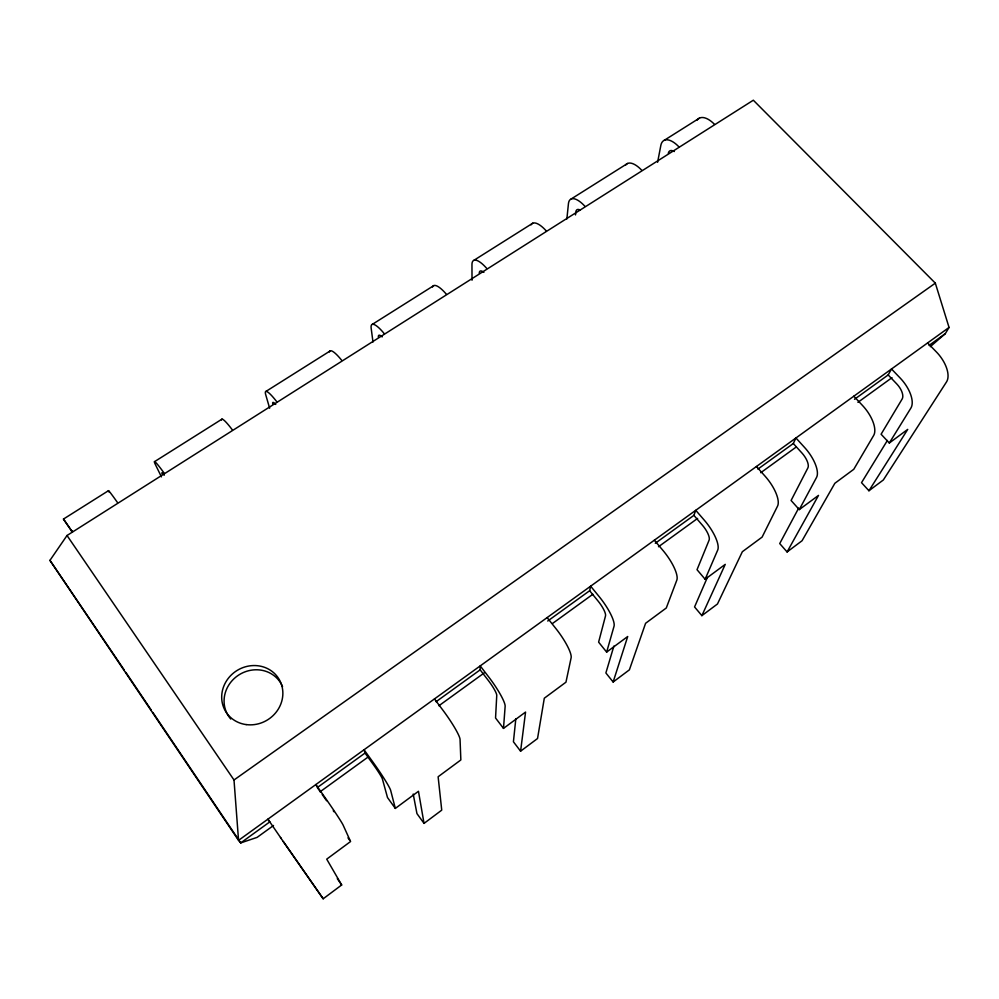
<?xml version="1.0" encoding="UTF-8"?>
<svg xmlns="http://www.w3.org/2000/svg" width="999" height="999" viewBox="0 0 999 999"><rect width="100%" height="100%" fill="white"/><g stroke="black" fill="none" stroke-linecap="round" stroke-linejoin="round"><path stroke-width="1.5" d="M503.496 728.396L495.554 718.006L496.753 695.391A13.974 2.335 54.6 0 0 488.523 680.744L480.157 669.854L480.207 665.908L488.648 676.885A27.96 4.67 54.6 0 1 505.144 706.318L503.496 728.396L525.561 712.075L520.591 751.186L537.537 738.523L544.305 698.214L565.958 682.192L571.116 657.829A27.547 6.069 54.2 0 0 555.644 628.259L547.127 617.594M566.87 218.956L568.431 203.746A24.313 9.441 58.6 0 1 584.952 206.331M515.834 718.706L513.424 741.782L520.591 751.186M575.499 214.922L575.836 211.9A12.15 4.72 58.6 0 1 580.244 210.065M657.604 162.275L660.839 145.429A23.801 10.939 59.4 0 1 678.858 146.791M589.647 590.721L590.646 586.188L599.2 596.653A27.273 6.956 54 0 1 614.023 626.298L606.643 652.097L598.613 642.145L605.519 615.871A13.636 3.484 54 0 0 598.126 601.111L589.647 590.721L547.727 621.016M613.886 646.078L605.881 672.964L613.136 682.005L629.382 669.854L645.591 623.289L666.283 607.991L676.822 580.144A26.886 8.229 53.7 0 0 662.936 550.399L654.32 540.209M613.136 682.005L627.709 636.513L606.643 652.097M693.905 515.359L695.754 510.302L704.407 520.304A26.623 9.028 53.4 0 1 717.694 550.099L705.132 579.245L697.027 569.705L709.115 540.122A13.312 4.508 53.4 0 0 702.472 525.299L693.905 515.359L655.294 543.269M707.379 577.41L694.567 606.955L701.885 615.646L717.469 603.983L742.344 551.723L762.112 537.1L777.559 506.093A26.249 10.177 53.1 0 0 765.122 476.236L756.43 466.496M701.885 615.646L725.249 564.36L705.132 579.245M793.306 443.519L795.941 437.987L804.657 447.552A26.011 10.902 52.8 0 1 816.533 477.447L799.262 509.615L791.096 500.474L807.879 467.907A12.999 5.445 52.8 0 0 801.947 453.022L793.306 443.519L757.904 469.105M798.663 508.129L779.72 543.568L787.087 551.947L802.06 540.746L834.852 483.291L853.77 469.305L873.663 435.464A25.662 11.938 52.4 0 0 862.562 405.532L853.808 396.203M787.087 551.947L818.506 495.392L799.262 509.615M888.173 374.95L891.508 368.993L900.286 378.159A25.425 12.587 52.1 0 1 910.876 408.104L889.31 443.007L881.093 434.228L902.172 398.963A12.712 6.294 52.1 0 0 896.865 384.053L888.173 374.95L854.495 399.3M930.281 346.665L945.304 333.654L949.05 327.46L935.326 283.154L753.333 100.212L67.02 535.501L49.95 560.364L238.549 840.359L240.734 842.906L257.118 837.374L273.526 825.499M887.387 440.459L861.525 482.667L868.943 490.746L883.328 479.982L946.515 381.918A25.212 13.212 51.8 0 0 936.4 351.948L927.609 342.932M868.943 490.746L907.729 429.383L889.31 443.007M280.494 837.524L323.177 898.788L341.67 884.977L326.723 859.152L350.574 841.52L343.231 825.336A28.971 1.049 55.3 0 0 324.126 796.278L315.871 784.54L316.833 786.55M413.211 794.055L416.945 813.598L424.038 823.388L441.733 810.152L438.124 776.747L460.851 759.952L460.052 739.46A28.234 3.684 54.8 0 0 442.844 710.114L434.453 698.938M395.329 808.416L390.684 790.459A28.671 2.135 55.1 0 0 372.352 761.275L364.036 749.774L365.035 753.059L373.276 764.472A14.336 1.061 55.1 0 1 382.405 779.008L387.5 797.539L395.329 808.416L418.469 791.283L424.038 823.388M320.229 791.683L368.194 756.955M438.873 705.769L484.315 672.864M552.472 623.513L592.869 594.268M658.503 546.74L697.627 518.406M760.739 472.714L796.078 447.115M857.929 402.335L892.007 377.659M949.05 327.46L238.549 840.359L234.003 779.982L67.02 535.501M365.035 753.059L317.32 787.549L320.592 792.207M436.063 701.723L480.157 669.854M929.033 345.429L945.304 333.654M234.003 779.982L935.326 283.154M72.015 531.58L63.461 519.068L108.504 490.671M154.558 461.638L222.028 419.105M265.959 391.408L330.344 350.824M372.29 324.375L433.816 285.589M473.926 260.302L532.767 223.202M571.141 199.013L627.484 163.499M664.235 140.322L699.487 118.094M63.461 519.068L72.09 531.543M49.95 560.364L124.101 669.78M322.227 794.53L326.586 800.736M347.977 837.824L349.712 840.284M337.287 878.645L341.67 884.977M71.94 531.393L71.166 530.269L72.44 532.155M283.279 841.52L323.177 898.788M281.206 838.498L267.919 819.155L269.817 821.877L240.734 842.906L152.822 712.412M125.849 672.364L151.086 709.827M333.279 810.713L333.903 811.712M161.438 476.873L155.345 464.448A26.611 1.823 56.1 0 1 164.161 473.151M269.643 408.229L265.734 394.78A25.999 4.008 56.7 0 1 276.773 401.748M372.989 342.045L371.166 328.234A25.4 5.994 57.3 0 1 384.215 333.616M472.015 280.232L471.965 264.623A24.85 7.805 57.9 0 1 486.838 268.544M221.603 419.967A26.236 3.159 56.4 0 1 232.367 429.907M329.458 351.96A25.637 5.22 57.1 0 1 341.833 360.489M272.839 404.021A12.999 1.998 56.7 0 1 275.749 404.433M230.744 719.03A30.907 28.784 -32.5 0 1 239.148 674.75A30.907 28.784 -32.5 0 1 282.555 686.65M697.19 120.092A23.614 11.489 59.7 0 1 714.397 124.251M162.313 474.1A13.312 0.912 56.1 0 1 164.248 475.187M432.517 286.988A25.062 7.093 57.7 0 1 446.341 294.218M378.384 337.1A12.7 2.997 57.3 0 1 382.192 336.9M531.081 224.837A24.525 8.804 58.3 0 1 546.228 230.894M479.283 273.127A12.425 3.896 57.9 0 1 483.891 272.365M109.041 492.057A26.873 0.887 55.8 0 1 117.582 502.684M625.436 165.335A24.001 10.365 59.1 0 1 641.783 170.305M668.306 153.272A11.901 5.47 59.4 0 1 674.313 151.536M246.166 724.587A31.194 29.033 -32.2 0 0 281.281 683.978A31.194 29.033 -32.2 0 0 229.345 677.047A31.194 29.033 -32.2 0 0 246.166 724.587"/></g></svg>
